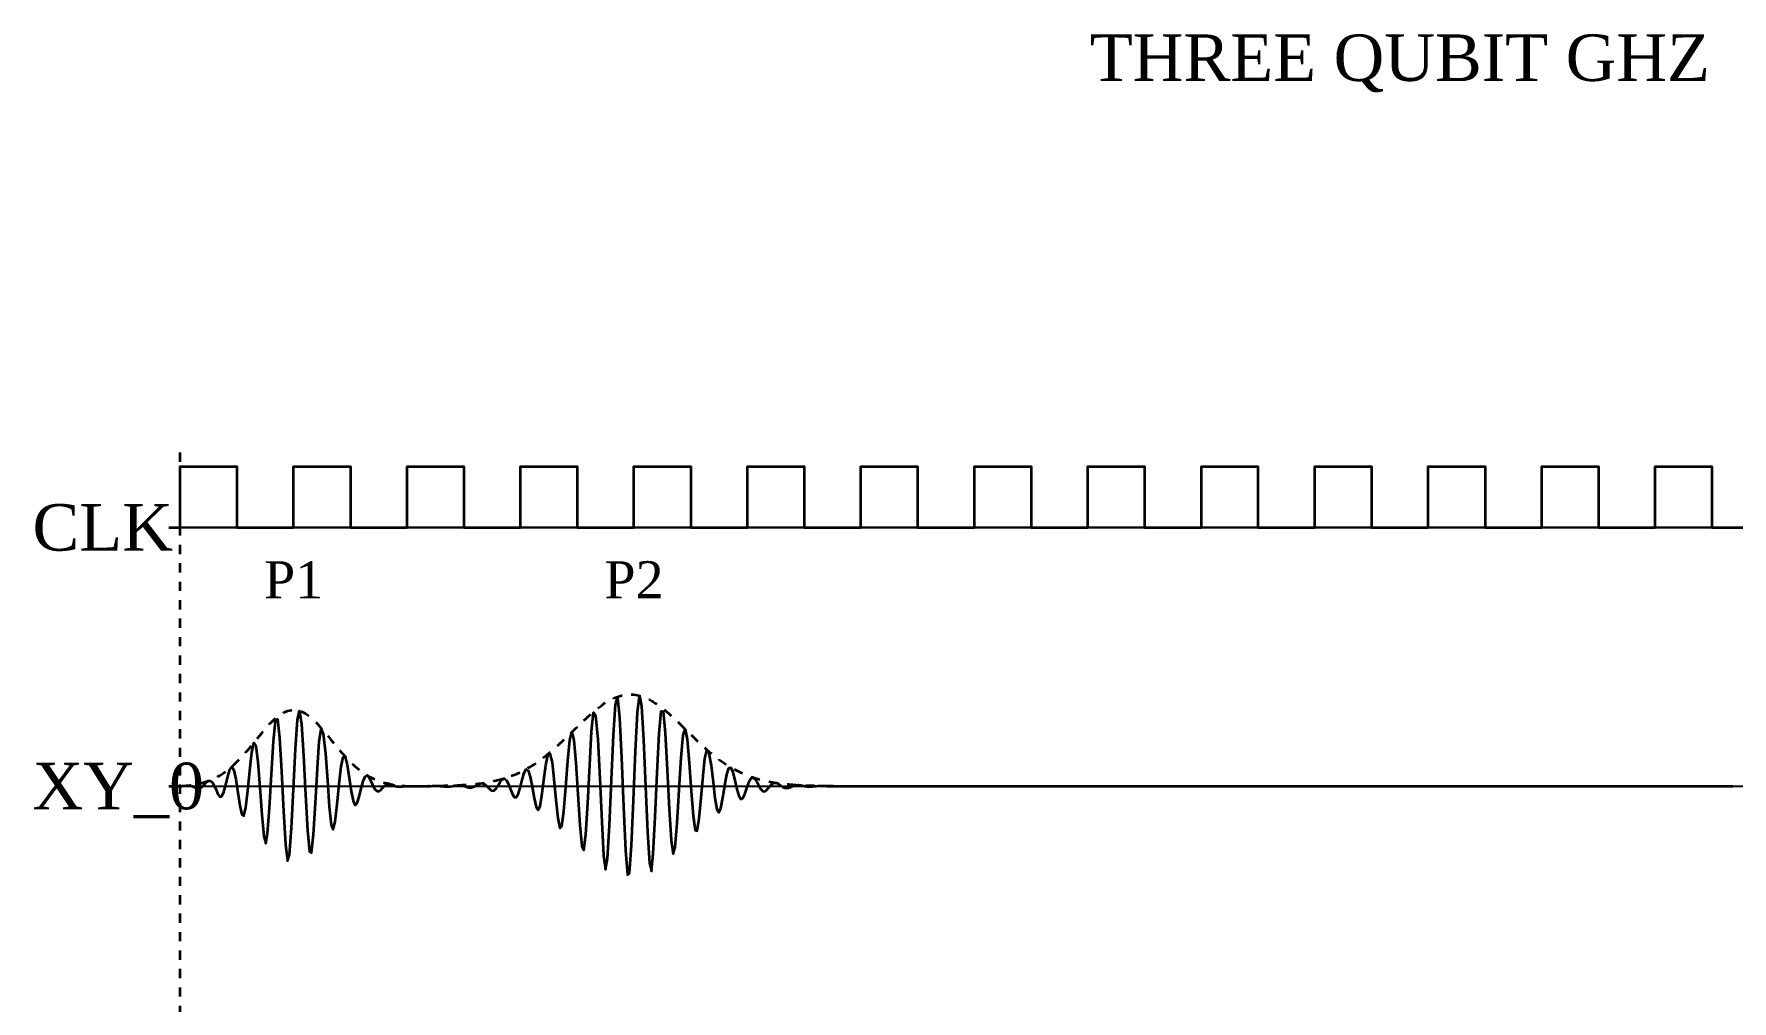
# Model space of a CAD drawing. Header units: metres. Extents: x -10 to 187, y -30 to 275.
# Drawn here: x -10.2 to 118.6, y 201.8 to 275.3 of the extents above; entities that cross this region are included whole.
import ezdxf
from ezdxf.enums import TextEntityAlignment as Align

# ---------------------------------------------------------------- set-up
doc = ezdxf.new("R2010")
doc.units = ezdxf.units.M
doc.linetypes.add('JIS_02_0.7', pattern=[1.4, 0.7, -0.7])
doc.layers.add('BASE', color=8, linetype='Continuous', lineweight=25)
doc.layers.add('WAVE', color=7, linetype='Continuous', lineweight=35)
doc.layers.add('TEXT', color=7, linetype='Continuous')
doc.styles.add('TNR', font='Times New Roman.ttf')

msp = doc.modelspace()

# ---------------------------------------------------------------- linework, layer by layer
at = {"layer": 'BASE', "linetype": 'JIS_02_0.7', "lineweight": 35, "flags": 128}
msp.add_lwpolyline([(0.86, 8.96), (0.86, 244.15)], dxfattribs=at)
at = {"layer": 'BASE', "lineweight": 30, "flags": 128}
for points in [[(0, 237.79), (0.86, 237.79)], [(0.86, 237.79), (121.41, 237.79)]]:
    msp.add_lwpolyline(points, dxfattribs=at)
at = {"layer": 'BASE', "lineweight": 35, "flags": 128}
for points in [[(0, 237.79), (0.86, 237.79)], [(0, 218.15), (0.86, 218.15)]]:
    msp.add_lwpolyline(points, dxfattribs=at)
at = {"layer": 'BASE', "lineweight": 25, "flags": 128}
for points in [[(0, 218.15), (0.86, 218.15)], [(0.86, 218.15), (121.41, 218.15)]]:
    msp.add_lwpolyline(points, dxfattribs=at)
at = {"layer": 'WAVE', "lineweight": 35, "flags": 128}
for points in [[(0.86, 237.79), (0.86, 242.42), (5.17, 242.42), (5.17, 237.79), (9.47, 237.79), (9.47, 242.42), (13.78, 242.42), (13.78, 237.79), (18.08, 237.79), (18.08, 242.42), (22.39, 242.42), (22.39, 237.79), (26.69, 237.79), (26.69, 242.42), (31, 242.42), (31, 237.79), (35.3, 237.79), (35.3, 242.42), (39.61, 242.42), (39.61, 237.79), (43.92, 237.79), (43.92, 242.42), (48.22, 242.42), (48.22, 237.79), (52.53, 237.79), (52.53, 242.42), (56.83, 242.42), (56.83, 237.79), (61.14, 237.79), (61.14, 242.42), (65.44, 242.42), (65.44, 237.79), (69.75, 237.79), (69.75, 242.42), (74.05, 242.42), (74.05, 237.79), (78.36, 237.79), (78.36, 242.42), (82.66, 242.42), (82.66, 237.79), (86.97, 237.79), (86.97, 242.42), (91.27, 242.42), (91.27, 237.79), (95.58, 237.79), (95.58, 242.42), (99.89, 242.42), (99.89, 237.79), (104.19, 237.79), (104.19, 242.42), (108.5, 242.42), (108.5, 237.79), (112.8, 237.79), (112.8, 242.42), (117.11, 242.42), (117.11, 237.79), (121.41, 237.79)], [(0.86, 218.15), (1.01, 218.15), (1.16, 218.17), (1.31, 218.18), (1.46, 218.19), (1.62, 218.17), (1.77, 218.13), (1.92, 218.07), (2.07, 218.01), (2.22, 217.98), (2.37, 218), (2.52, 218.09), (2.67, 218.24), (2.82, 218.4), (2.97, 218.53), (3.12, 218.55), (3.28, 218.44), (3.43, 218.18), (3.58, 217.85), (3.73, 217.52), (3.88, 217.34), (4.03, 217.38), (4.18, 217.7), (4.33, 218.25), (4.48, 218.88), (4.63, 219.4), (4.78, 219.6), (4.93, 219.35), (5.09, 218.66), (5.24, 217.67), (5.39, 216.66), (5.54, 215.98), (5.69, 215.89), (5.84, 216.53), (5.99, 217.78), (6.14, 219.33), (6.29, 220.7), (6.44, 221.43), (6.59, 221.2), (6.75, 219.97), (6.9, 218.04), (7.05, 215.95), (7.2, 214.35), (7.35, 213.79), (7.5, 214.55), (7.65, 216.48), (7.8, 219.06), (7.95, 221.52), (8.1, 223.09), (8.25, 223.23), (8.4, 221.82), (8.56, 219.24), (8.71, 216.24), (8.86, 213.72), (9.01, 212.48), (9.16, 212.93), (9.31, 214.94), (9.46, 217.92), (9.61, 220.97), (9.76, 223.17), (9.91, 223.85), (10.06, 222.84), (10.22, 220.47), (10.37, 217.48), (10.52, 214.78), (10.67, 213.17), (10.82, 213.08), (10.97, 214.47), (11.12, 216.85), (11.27, 219.47), (11.42, 221.53), (11.57, 222.47), (11.72, 222.1), (11.88, 220.62), (12.03, 218.56), (12.18, 216.56), (12.33, 215.21), (12.48, 214.84), (12.63, 215.44), (12.78, 216.75), (12.93, 218.3), (13.08, 219.62), (13.23, 220.35), (13.38, 220.37), (13.53, 219.76), (13.69, 218.78), (13.84, 217.77), (13.99, 217.02), (14.14, 216.7), (14.29, 216.84), (14.44, 217.32), (14.59, 217.95), (14.74, 218.52), (14.89, 218.88), (15.04, 218.97), (15.19, 218.81), (15.35, 218.5), (15.5, 218.15), (15.65, 217.88), (15.8, 217.75), (15.95, 217.75), (16.1, 217.87), (16.25, 218.03), (16.4, 218.18), (16.55, 218.28), (16.7, 218.32), (16.85, 218.29), (17, 218.23), (17.16, 218.17), (17.31, 218.12), (17.46, 218.1), (17.61, 218.11), (17.76, 218.12), (17.91, 218.14), (18.06, 218.15), (18.21, 218.15), (18.36, 218.15), (18.51, 218.15), (18.66, 218.15), (18.82, 218.15), (18.97, 218.15), (19.12, 218.14), (19.27, 218.14), (19.42, 218.14), (19.57, 218.14), (19.72, 218.14), (19.87, 218.15), (20.02, 218.16), (20.17, 218.16), (20.32, 218.16), (20.48, 218.16), (20.63, 218.15), (20.78, 218.14), (20.93, 218.12), (21.08, 218.11), (21.23, 218.11), (21.38, 218.12), (21.53, 218.15), (21.68, 218.18), (21.83, 218.2), (21.98, 218.21), (22.13, 218.21), (22.29, 218.18), (22.44, 218.13), (22.59, 218.08), (22.74, 218.04), (22.89, 218.02), (23.04, 218.05), (23.19, 218.11), (23.34, 218.2), (23.49, 218.29), (23.64, 218.35), (23.79, 218.36), (23.95, 218.29), (24.1, 218.16), (24.25, 218), (24.4, 217.86), (24.55, 217.79), (24.7, 217.82), (24.85, 217.97), (25, 218.2), (25.15, 218.45), (25.3, 218.65), (25.45, 218.72), (25.6, 218.61), (25.76, 218.33), (25.91, 217.95), (26.06, 217.57), (26.21, 217.31), (26.36, 217.29), (26.51, 217.54), (26.66, 218.02), (26.81, 218.62), (26.96, 219.15), (27.11, 219.43), (27.26, 219.34), (27.42, 218.85), (27.57, 218.08), (27.72, 217.22), (27.87, 216.56), (28.02, 216.31), (28.17, 216.62), (28.32, 217.44), (28.47, 218.59), (28.62, 219.73), (28.77, 220.49), (28.92, 220.59), (29.08, 219.94), (29.23, 218.66), (29.38, 217.09), (29.53, 215.7), (29.68, 214.94), (29.83, 215.11), (29.98, 216.24), (30.13, 218.06), (30.28, 220.06), (30.43, 221.62), (30.58, 222.23), (30.73, 221.63), (30.89, 219.91), (31.04, 217.52), (31.19, 215.17), (31.34, 213.58), (31.49, 213.29), (31.64, 214.47), (31.79, 216.84), (31.94, 219.73), (32.09, 222.29), (32.24, 223.72), (32.39, 223.51), (32.55, 221.67), (32.7, 218.69), (32.85, 215.43), (33, 212.87), (33.15, 211.81), (33.3, 212.64), (33.45, 215.14), (33.6, 218.61), (33.75, 222.02), (33.9, 224.34), (34.05, 224.85), (34.2, 223.36), (34.36, 220.3), (34.51, 216.56), (34.66, 213.26), (34.81, 211.4), (34.96, 211.53), (35.11, 213.63), (35.26, 217.06), (35.41, 220.8), (35.56, 223.73), (35.71, 224.98), (35.86, 224.21), (36.02, 221.66), (36.17, 218.12), (36.32, 214.65), (36.47, 212.29), (36.62, 211.69), (36.77, 213), (36.92, 215.78), (37.07, 219.16), (37.22, 222.14), (37.37, 223.84), (37.52, 223.82), (37.68, 222.15), (37.83, 219.39), (37.98, 216.39), (38.13, 214.04), (38.28, 213), (38.43, 213.5), (38.58, 215.32), (38.73, 217.85), (38.88, 220.31), (39.03, 222), (39.18, 222.47), (39.33, 221.67), (39.49, 219.91), (39.64, 217.77), (39.79, 215.89), (39.94, 214.8), (40.09, 214.75), (40.24, 215.68), (40.39, 217.24), (40.54, 218.92), (40.69, 220.24), (40.84, 220.84), (40.99, 220.62), (41.15, 219.72), (41.3, 218.45), (41.45, 217.23), (41.6, 216.38), (41.75, 216.13), (41.9, 216.47), (42.05, 217.25), (42.2, 218.2), (42.35, 219.03), (42.5, 219.51), (42.65, 219.56), (42.81, 219.2), (42.96, 218.58), (43.11, 217.92), (43.26, 217.41), (43.41, 217.16), (43.56, 217.23), (43.71, 217.54), (43.86, 217.98), (44.01, 218.41), (44.16, 218.71), (44.31, 218.8), (44.46, 218.7), (44.62, 218.46), (44.77, 218.16), (44.92, 217.91), (45.07, 217.76), (45.22, 217.74), (45.37, 217.84), (45.52, 218), (45.67, 218.19), (45.82, 218.33), (45.97, 218.39), (46.12, 218.38), (46.28, 218.31), (46.43, 218.2), (46.58, 218.09), (46.73, 218.02), (46.88, 218), (47.03, 218.02), (47.18, 218.07), (47.33, 218.13), (47.48, 218.19), (47.63, 218.22), (47.78, 218.23), (47.93, 218.21), (48.09, 218.18), (48.24, 218.14), (48.39, 218.12), (48.54, 218.1), (48.69, 218.11), (48.84, 218.12), (48.99, 218.14), (49.14, 218.15), (49.29, 218.16), (49.44, 218.17), (49.59, 218.16), (49.75, 218.16), (49.9, 218.15), (50.05, 218.14), (50.2, 218.14), (50.35, 218.14), (50.5, 218.14), (50.65, 218.14), (50.8, 218.15), (50.95, 218.15), (51.1, 218.15), (51.25, 218.15), (51.41, 218.15), (51.56, 218.15), (51.71, 218.15), (51.86, 218.15), (52.01, 218.15), (52.16, 218.15), (52.31, 218.15), (52.46, 218.15), (52.61, 218.15), (52.76, 218.15), (52.91, 218.15), (53.06, 218.15), (53.22, 218.15), (53.37, 218.15), (53.52, 218.15), (53.67, 218.15), (53.82, 218.15), (53.97, 218.15), (54.12, 218.15), (54.27, 218.15), (54.42, 218.15), (54.57, 218.15), (54.72, 218.15), (54.88, 218.15), (55.03, 218.15), (55.18, 218.15), (55.33, 218.15), (55.48, 218.15), (55.63, 218.15), (55.78, 218.15), (55.93, 218.15), (56.08, 218.15), (56.23, 218.15), (56.38, 218.15), (56.53, 218.15), (56.69, 218.15), (56.84, 218.15), (56.99, 218.15), (57.14, 218.15), (57.29, 218.15), (57.44, 218.15), (57.59, 218.15), (57.74, 218.15), (57.89, 218.15), (58.04, 218.15), (58.19, 218.15), (58.35, 218.15), (58.5, 218.15), (58.65, 218.15), (58.8, 218.15), (58.95, 218.15), (59.1, 218.15), (59.25, 218.15), (59.4, 218.15), (59.55, 218.15), (59.7, 218.15), (59.85, 218.15), (60.01, 218.15), (60.16, 218.15), (60.31, 218.15), (60.46, 218.15), (60.61, 218.15), (60.76, 218.15), (60.91, 218.15), (61.06, 218.15), (61.21, 218.15), (61.36, 218.15), (61.51, 218.15), (61.66, 218.15), (61.82, 218.15), (61.97, 218.15), (62.12, 218.15), (62.27, 218.15), (62.42, 218.15), (62.57, 218.15), (62.72, 218.15), (62.87, 218.15), (63.02, 218.15), (63.17, 218.15), (63.32, 218.15), (63.48, 218.15), (63.63, 218.15), (63.78, 218.15), (63.93, 218.15), (64.08, 218.15), (64.23, 218.15), (64.38, 218.15), (64.53, 218.15), (64.68, 218.15), (64.83, 218.15), (64.98, 218.15), (65.13, 218.15), (65.29, 218.15), (65.44, 218.15), (65.59, 218.15), (65.74, 218.15), (65.89, 218.15), (66.04, 218.15), (66.19, 218.15), (66.34, 218.15), (66.49, 218.15), (66.64, 218.15), (66.79, 218.15), (66.95, 218.15), (67.1, 218.15), (67.25, 218.15), (67.4, 218.15), (67.55, 218.15), (67.7, 218.15), (67.85, 218.15), (68, 218.15), (68.15, 218.15), (68.3, 218.15), (68.45, 218.15), (68.61, 218.15), (68.76, 218.15), (68.91, 218.15), (69.06, 218.15), (69.21, 218.15), (69.36, 218.15), (69.51, 218.15), (69.66, 218.15), (69.81, 218.15), (69.96, 218.15), (70.11, 218.15), (70.26, 218.15), (70.42, 218.15), (70.57, 218.15), (70.72, 218.15), (70.87, 218.15), (71.02, 218.15), (71.17, 218.15), (71.32, 218.15), (71.47, 218.15), (71.62, 218.15), (71.77, 218.15), (71.92, 218.15), (72.08, 218.15), (72.23, 218.15), (72.38, 218.15), (72.53, 218.15), (72.68, 218.15), (72.83, 218.15), (72.98, 218.15), (73.13, 218.15), (73.28, 218.15), (73.43, 218.15), (73.58, 218.15), (73.73, 218.15), (73.89, 218.15), (74.04, 218.15), (74.19, 218.15), (74.34, 218.15), (74.49, 218.15), (74.64, 218.15), (74.79, 218.15), (74.94, 218.15), (75.09, 218.15), (75.24, 218.15), (75.39, 218.15), (75.55, 218.15), (75.7, 218.15), (75.85, 218.15), (76, 218.15), (76.15, 218.15), (76.3, 218.15), (76.45, 218.15), (76.6, 218.15), (76.75, 218.15), (76.9, 218.15), (77.05, 218.15), (77.21, 218.15), (77.36, 218.15), (77.51, 218.15), (77.66, 218.15), (77.81, 218.15), (77.96, 218.15), (78.11, 218.15), (78.26, 218.15), (78.41, 218.15), (78.56, 218.15), (78.71, 218.15), (78.86, 218.15), (79.02, 218.15), (79.17, 218.15), (79.32, 218.15), (79.47, 218.15), (79.62, 218.15), (79.77, 218.15), (79.92, 218.15), (80.07, 218.15), (80.22, 218.15), (80.37, 218.15), (80.52, 218.15), (80.68, 218.15), (80.83, 218.15), (80.98, 218.15), (81.13, 218.15), (81.28, 218.15), (81.43, 218.15), (81.58, 218.15), (81.73, 218.15), (81.88, 218.15), (82.03, 218.15), (82.18, 218.15), (82.33, 218.15), (82.49, 218.15), (82.64, 218.15), (82.79, 218.15), (82.94, 218.15), (83.09, 218.15), (83.24, 218.15), (83.39, 218.15), (83.54, 218.15), (83.69, 218.15), (83.84, 218.15), (83.99, 218.15), (84.15, 218.15), (84.3, 218.15), (84.45, 218.15), (84.6, 218.15), (84.75, 218.15), (84.9, 218.15), (85.05, 218.15), (85.2, 218.15), (85.35, 218.15), (85.5, 218.15), (85.65, 218.15), (85.81, 218.15), (85.96, 218.15), (86.11, 218.15), (86.26, 218.15), (86.41, 218.15), (86.56, 218.15), (86.71, 218.15), (86.86, 218.15), (87.01, 218.15), (87.16, 218.15), (87.31, 218.15), (87.46, 218.15), (87.62, 218.15), (87.77, 218.15), (87.92, 218.15), (88.07, 218.15), (88.22, 218.15), (88.37, 218.15), (88.52, 218.15), (88.67, 218.15), (88.82, 218.15), (88.97, 218.15), (89.12, 218.15), (89.28, 218.15), (89.43, 218.15), (89.58, 218.15), (89.73, 218.15), (89.88, 218.15), (90.03, 218.15), (90.18, 218.15), (90.33, 218.15), (90.48, 218.15), (90.63, 218.15), (90.78, 218.15), (90.93, 218.15), (91.09, 218.15), (91.24, 218.15), (91.39, 218.15), (91.54, 218.15), (91.69, 218.15), (91.84, 218.15), (91.99, 218.15), (92.14, 218.15), (92.29, 218.15), (92.44, 218.15), (92.59, 218.15), (92.75, 218.15), (92.9, 218.15), (93.05, 218.15), (93.2, 218.15), (93.35, 218.15), (93.5, 218.15), (93.65, 218.15), (93.8, 218.15), (93.95, 218.15), (94.1, 218.15), (94.25, 218.15), (94.41, 218.15), (94.56, 218.15), (94.71, 218.15), (94.86, 218.15), (95.01, 218.15), (95.16, 218.15), (95.31, 218.15), (95.46, 218.15), (95.61, 218.15), (95.76, 218.15), (95.91, 218.15), (96.06, 218.15), (96.22, 218.15), (96.37, 218.15), (96.52, 218.15), (96.67, 218.15), (96.82, 218.15), (96.97, 218.15), (97.12, 218.15), (97.27, 218.15), (97.42, 218.15), (97.57, 218.15), (97.72, 218.15), (97.88, 218.15), (98.03, 218.15), (98.18, 218.15), (98.33, 218.15), (98.48, 218.15), (98.63, 218.15), (98.78, 218.15), (98.93, 218.15), (99.08, 218.15), (99.23, 218.15), (99.38, 218.15), (99.53, 218.15), (99.69, 218.15), (99.84, 218.15), (99.99, 218.15), (100.14, 218.15), (100.29, 218.15), (100.44, 218.15), (100.59, 218.15), (100.74, 218.15), (100.89, 218.15), (101.04, 218.15), (101.19, 218.15), (101.35, 218.15), (101.5, 218.15), (101.65, 218.15), (101.8, 218.15), (101.95, 218.15), (102.1, 218.15), (102.25, 218.15), (102.4, 218.15), (102.55, 218.15), (102.7, 218.15), (102.85, 218.15), (103.01, 218.15), (103.16, 218.15), (103.31, 218.15), (103.46, 218.15), (103.61, 218.15), (103.76, 218.15), (103.91, 218.15), (104.06, 218.15), (104.21, 218.15), (104.36, 218.15), (104.51, 218.15), (104.66, 218.15), (104.82, 218.15), (104.97, 218.15), (105.12, 218.15), (105.27, 218.15), (105.42, 218.15), (105.57, 218.15), (105.72, 218.15), (105.87, 218.15), (106.02, 218.15), (106.17, 218.15), (106.32, 218.15), (106.48, 218.15), (106.63, 218.15), (106.78, 218.15), (106.93, 218.15), (107.08, 218.15), (107.23, 218.15), (107.38, 218.15), (107.53, 218.15), (107.68, 218.15), (107.83, 218.15), (107.98, 218.15), (108.13, 218.15), (108.29, 218.15), (108.44, 218.15), (108.59, 218.15), (108.74, 218.15), (108.89, 218.15), (109.04, 218.15), (109.19, 218.15), (109.34, 218.15), (109.49, 218.15), (109.64, 218.15), (109.79, 218.15), (109.95, 218.15), (110.1, 218.15), (110.25, 218.15), (110.4, 218.15), (110.55, 218.15), (110.7, 218.15), (110.85, 218.15), (111, 218.15), (111.15, 218.15), (111.3, 218.15), (111.45, 218.15), (111.61, 218.15), (111.76, 218.15), (111.91, 218.15), (112.06, 218.15), (112.21, 218.15), (112.36, 218.15), (112.51, 218.15), (112.66, 218.15), (112.81, 218.15), (112.96, 218.15), (113.11, 218.15), (113.26, 218.15), (113.42, 218.15), (113.57, 218.15), (113.72, 218.15), (113.87, 218.15), (114.02, 218.15), (114.17, 218.15), (114.32, 218.15), (114.47, 218.15), (114.62, 218.15), (114.77, 218.15), (114.92, 218.15), (115.08, 218.15), (115.23, 218.15), (115.38, 218.15), (115.53, 218.15), (115.68, 218.15), (115.83, 218.15), (115.98, 218.15), (116.13, 218.15), (116.28, 218.15), (116.43, 218.15), (116.58, 218.15), (116.73, 218.15), (116.89, 218.15), (117.04, 218.15), (117.19, 218.15), (117.34, 218.15), (117.49, 218.15), (117.64, 218.15), (117.79, 218.15), (117.94, 218.15), (118.09, 218.15), (118.24, 218.15), (118.39, 218.15), (118.55, 218.15), (118.7, 218.15)]]:
    msp.add_lwpolyline(points, dxfattribs=at)
at = {"layer": 'WAVE', "linetype": 'JIS_02_0.7', "lineweight": 35, "flags": 128}
msp.add_lwpolyline([(1.01, 218.16), (1.16, 218.17), (1.31, 218.18), (1.46, 218.2), (1.62, 218.22), (1.77, 218.24), (1.92, 218.26), (2.07, 218.29), (2.22, 218.32), (2.37, 218.36), (2.52, 218.39), (2.67, 218.43), (2.82, 218.48), (2.97, 218.53), (3.12, 218.59), (3.28, 218.65), (3.43, 218.72), (3.58, 218.79), (3.73, 218.87), (3.88, 218.96), (4.03, 219.05), (4.18, 219.15), (4.33, 219.26), (4.48, 219.37), (4.63, 219.49), (4.78, 219.62), (4.93, 219.76), (5.09, 219.9), (5.24, 220.05), (5.39, 220.2), (5.54, 220.37), (5.69, 220.53), (5.84, 220.71), (5.99, 220.88), (6.14, 221.06), (6.29, 221.25), (6.44, 221.43), (6.59, 221.62), (6.75, 221.8), (6.9, 221.99), (7.05, 222.17), (7.2, 222.35), (7.35, 222.53), (7.5, 222.7), (7.65, 222.86), (7.8, 223.01), (7.95, 223.16), (8.1, 223.3), (8.25, 223.42), (8.4, 223.53), (8.56, 223.63), (8.71, 223.72), (8.86, 223.79), (9.01, 223.85), (9.16, 223.89), (9.31, 223.92), (9.46, 223.92), (9.61, 223.92), (9.76, 223.9), (9.91, 223.86), (10.06, 223.8), (10.22, 223.73), (10.37, 223.65), (10.52, 223.55), (10.67, 223.44), (10.82, 223.32), (10.97, 223.18), (11.12, 223.04), (11.27, 222.88), (11.42, 222.72), (11.57, 222.55), (11.72, 222.38), (11.88, 222.2), (12.03, 222.01), (12.18, 221.83), (12.33, 221.64), (12.48, 221.46), (12.63, 221.27), (12.78, 221.09), (12.93, 220.91), (13.08, 220.73), (13.23, 220.56), (13.38, 220.39), (13.53, 220.23), (13.69, 220.07), (13.84, 219.92), (13.99, 219.78), (14.14, 219.64), (14.29, 219.51), (14.44, 219.39), (14.59, 219.27), (14.74, 219.16), (14.89, 219.06), (15.04, 218.97), (15.19, 218.88), (15.35, 218.8), (15.5, 218.73), (15.65, 218.66), (15.8, 218.6), (15.95, 218.54), (16.1, 218.49), (16.25, 218.44), (16.4, 218.4), (16.55, 218.36), (16.7, 218.33), (16.85, 218.3), (17, 218.27), (17.16, 218.24), (17.31, 218.22), (17.46, 218.2), (17.61, 218.19), (17.76, 218.17), (17.91, 218.16), (18.06, 218.15), (18.21, 218.15), (18.36, 218.15), (18.51, 218.15), (18.66, 218.15), (18.82, 218.15), (18.97, 218.15), (19.12, 218.15), (19.27, 218.15), (19.42, 218.15), (19.57, 218.15), (19.72, 218.16), (19.87, 218.16), (20.02, 218.16), (20.17, 218.16), (20.32, 218.16), (20.48, 218.17), (20.63, 218.17), (20.78, 218.17), (20.93, 218.18), (21.08, 218.18), (21.23, 218.18), (21.38, 218.19), (21.53, 218.19), (21.68, 218.2), (21.83, 218.21), (21.98, 218.21), (22.13, 218.22), (22.29, 218.23), (22.44, 218.24), (22.59, 218.25), (22.74, 218.26), (22.89, 218.27), (23.04, 218.29), (23.19, 218.3), (23.34, 218.32), (23.49, 218.34), (23.64, 218.35), (23.79, 218.37), (23.95, 218.4), (24.1, 218.42), (24.25, 218.45), (24.4, 218.47), (24.55, 218.5), (24.7, 218.54), (24.85, 218.57), (25, 218.61), (25.15, 218.65), (25.3, 218.69), (25.45, 218.73), (25.6, 218.78), (25.76, 218.83), (25.91, 218.88), (26.06, 218.94), (26.21, 219), (26.36, 219.06), (26.51, 219.13), (26.66, 219.2), (26.81, 219.27), (26.96, 219.35), (27.11, 219.43), (27.26, 219.52), (27.42, 219.6), (27.57, 219.7), (27.72, 219.79), (27.87, 219.89), (28.02, 220), (28.17, 220.11), (28.32, 220.22), (28.47, 220.33), (28.62, 220.45), (28.77, 220.57), (28.92, 220.7), (29.08, 220.83), (29.23, 220.96), (29.38, 221.09), (29.53, 221.23), (29.68, 221.37), (29.83, 221.51), (29.98, 221.65), (30.13, 221.8), (30.28, 221.94), (30.43, 222.09), (30.58, 222.24), (30.73, 222.39), (30.89, 222.53), (31.04, 222.68), (31.19, 222.83), (31.34, 222.97), (31.49, 223.12), (31.64, 223.26), (31.79, 223.4), (31.94, 223.54), (32.09, 223.67), (32.24, 223.8), (32.39, 223.93), (32.55, 224.05), (32.7, 224.16), (32.85, 224.27), (33, 224.38), (33.15, 224.48), (33.3, 224.57), (33.45, 224.66), (33.6, 224.74), (33.75, 224.81), (33.9, 224.87), (34.05, 224.93), (34.2, 224.98), (34.36, 225.02), (34.51, 225.05), (34.66, 225.07), (34.81, 225.09), (34.96, 225.1), (35.11, 225.1), (35.26, 225.09), (35.41, 225.07), (35.56, 225.04), (35.71, 225), (35.86, 224.96), (36.02, 224.91), (36.17, 224.85), (36.32, 224.78), (36.47, 224.71), (36.62, 224.62), (36.77, 224.53), (36.92, 224.44), (37.07, 224.34), (37.22, 224.23), (37.37, 224.12), (37.52, 224), (37.68, 223.88), (37.83, 223.75), (37.98, 223.62), (38.13, 223.48), (38.28, 223.34), (38.43, 223.2), (38.58, 223.06), (38.73, 222.92), (38.88, 222.77), (39.03, 222.62), (39.18, 222.47), (39.33, 222.33), (39.49, 222.18), (39.64, 222.03), (39.79, 221.88), (39.94, 221.74), (40.09, 221.59), (40.24, 221.45), (40.39, 221.31), (40.54, 221.17), (40.69, 221.04), (40.84, 220.9), (40.99, 220.77), (41.15, 220.65), (41.3, 220.52), (41.45, 220.4), (41.6, 220.28), (41.75, 220.17), (41.9, 220.06), (42.05, 219.95), (42.2, 219.85), (42.35, 219.75), (42.5, 219.66), (42.65, 219.57), (42.81, 219.48), (42.96, 219.4), (43.11, 219.32), (43.26, 219.24), (43.41, 219.17), (43.56, 219.1), (43.71, 219.03), (43.86, 218.97), (44.01, 218.91), (44.16, 218.86), (44.31, 218.81), (44.46, 218.76), (44.62, 218.71), (44.77, 218.67), (44.92, 218.63), (45.07, 218.59), (45.22, 218.55), (45.37, 218.52), (45.52, 218.49), (45.67, 218.46), (45.82, 218.43), (45.97, 218.41), (46.12, 218.39), (46.28, 218.37), (46.43, 218.35), (46.58, 218.33), (46.73, 218.31), (46.88, 218.3), (47.03, 218.28), (47.18, 218.27), (47.33, 218.26), (47.48, 218.25), (47.63, 218.24), (47.78, 218.23), (47.93, 218.22), (48.09, 218.21), (48.24, 218.2), (48.39, 218.2), (48.54, 218.19), (48.69, 218.19), (48.84, 218.18), (48.99, 218.18), (49.14, 218.17), (49.29, 218.17), (49.44, 218.17), (49.59, 218.17), (49.75, 218.16), (49.9, 218.16), (50.05, 218.16), (50.2, 218.16), (50.35, 218.16), (50.5, 218.15), (50.65, 218.15), (50.8, 218.15), (50.95, 218.15), (51.1, 218.15), (51.25, 218.15), (51.41, 218.15), (51.56, 218.15), (51.71, 218.15), (51.86, 218.15), (52.01, 218.15), (52.16, 218.15)], dxfattribs=at)

# ---------------------------------------------------------------- texts
at = {"layer": 'TEXT', "style": 'TNR'}
msp.add_text('THREE QUBIT GHZ', height=3.5278, dxfattribs=at).set_placement((93.43, 273.45), align=Align.MIDDLE_CENTER)
for s, p in [('CLK', (-10.35, 237.79)), ('XY_0', (-10.35, 218.15))]:
    msp.add_text(s, height=3.528, dxfattribs=at).set_placement(p, align=Align.MIDDLE_LEFT)
for s, p in [('P1', (9.47, 231.55)), ('P2', (35.3, 231.55))]:
    msp.add_text(s, height=2.822, dxfattribs=at).set_placement(p, align=Align.BOTTOM_CENTER)

doc.saveas('drawing.dxf')
